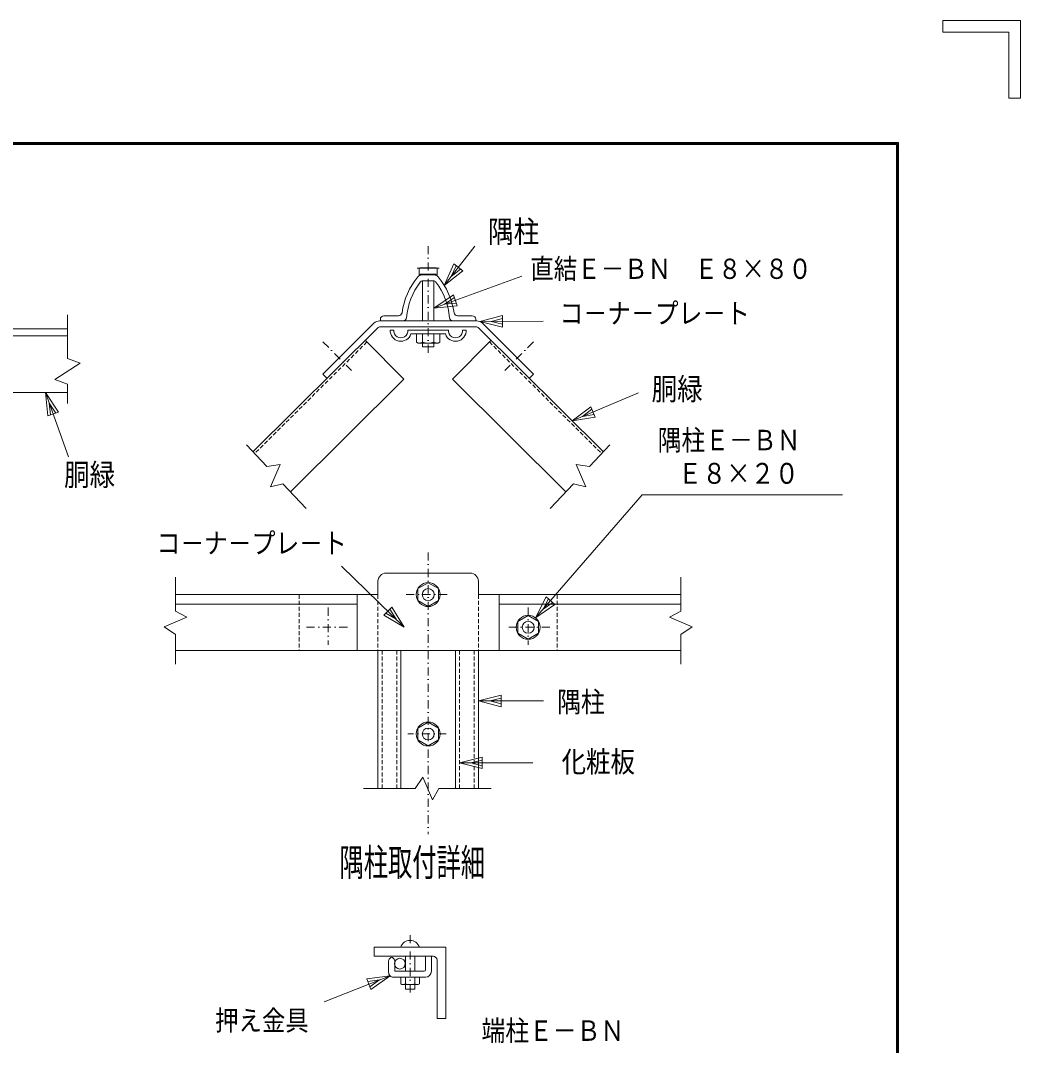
# Model space of a CAD drawing. Units: millimetres, scale not verified. Extents: x -4425 to 4425, y -3150 to 3150.
# Drawn here: x 2580 to 4425, y 1259 to 3150 of the extents above; entities that cross this region are included whole.
import ezdxf
from ezdxf.enums import TextEntityAlignment as Align

# ---------------------------------------------------------------- set-up
doc = ezdxf.new("R2010")
doc.units = ezdxf.units.MM
doc.header["$LTSCALE"] = 30
doc.linetypes.add('USER1', pattern=[1.01, 0.5, -0.25, 0.01, -0.25])
doc.linetypes.add('USER2', pattern=[0.375, 0.25, -0.125])
for name, color, linetype, lineweight in [('0-0_1', 4, 'Continuous', 18), ('0-1_2', 7, 'Continuous', 9), ('0-2_0', 1, 'Continuous', 18), ('0-5_WAKU', 7, 'Continuous', 9)]:
    doc.layers.add(name, color=color, linetype=linetype, lineweight=lineweight)
doc.styles.add('ＭＳ ゴシック', font='')
doc.styles.get('ＭＳ ゴシック').set_extended_font_data('MS Gothic')

# ---------------------------------------------------------------- blocks, each defined once
blk = doc.blocks.new('C8')
at = {"layer": '0-0_1'}
blk.add_line((230822, 178424.4), (235679.1, 180182.1), dxfattribs=at)
blk.add_lwpolyline([(232114, 178557), (230822, 178424.4), (231899.6, 179149.4)], close=True, dxfattribs=at)
blk.add_lwpolyline([(232060.4, 178705.1), (231414.4, 178638.8), (231953.2, 179001.3)], dxfattribs=at)
blk = doc.blocks.new('C9')
at = {"layer": '0-0_1'}
blk.add_line((231392.8, 179681.6), (233093.8, 181858.2), dxfattribs=at)
blk.add_lwpolyline([(232416.9, 180480.4), (231392.8, 179681.6), (231920.5, 180868.3)], close=True, dxfattribs=at)
blk.add_lwpolyline([(232292.8, 180577.4), (231780.8, 180178), (232044.6, 180771.4)], dxfattribs=at)
blk = doc.blocks.new('C10')
at = {"layer": '0-0_1'}
blk.add_line((233359.2, 177683.6), (236873, 177704.7), dxfattribs=at)
blk.add_lwpolyline([(234621.1, 177376.1), (233359.2, 177683.6), (234617.3, 178006.1)], close=True, dxfattribs=at)
blk.add_lwpolyline([(234620.1, 177533.6), (233989.2, 177687.4), (234618.2, 177848.6)], dxfattribs=at)
blk = doc.blocks.new('C11')
at = {"layer": '0-0_1'}
blk.add_line((238465.8, 172189.4), (242150, 173728.8), dxfattribs=at)
blk.add_lwpolyline([(239749.9, 172384.5), (238465.8, 172189.4), (239507, 172965.8)], close=True, dxfattribs=at)
blk.add_lwpolyline([(239689.1, 172529.9), (239047.1, 172432.3), (239567.7, 172820.5)], dxfattribs=at)
blk = doc.blocks.new('C12')
at = {"layer": '0-0_1'}
for points in [[(236450.4, 161276.2), (242349.2, 168081.3), (253437.2, 168081.3)], [(237394.7, 162125.2), (236863, 161752.3), (237156.7, 162331.5)]]:
    blk.add_lwpolyline(points, dxfattribs=at)
blk.add_lwpolyline([(237513.7, 162022), (236450.4, 161276.2), (237037.6, 162434.6)], close=True, dxfattribs=at)
blk = doc.blocks.new('C13')
at = {"layer": '0-0_1'}
blk.add_line((229178, 160769.5), (225698.9, 164149.4), dxfattribs=at)
blk.add_lwpolyline([(228493.7, 161873.4), (229178, 160769.5), (228054.8, 161421.5)], close=True, dxfattribs=at)
blk.add_lwpolyline([(228384, 161760.5), (228726.1, 161208.5), (228164.5, 161534.5)], dxfattribs=at)
blk = doc.blocks.new('C14')
at = {"layer": '0-0_1'}
blk.add_line((233280.9, 156679.3), (236880.9, 156679.3), dxfattribs=at)
blk.add_lwpolyline([(234540.9, 156364.3), (233280.9, 156679.3), (234540.9, 156994.3)], close=True, dxfattribs=at)
blk.add_lwpolyline([(234540.9, 156521.8), (233910.9, 156679.3), (234540.9, 156836.8)], dxfattribs=at)
blk = doc.blocks.new('C16')
at = {"layer": '0-0_1'}
blk.add_line((209320.4, 173749.6), (210594.1, 170196.7), dxfattribs=at)
blk.add_lwpolyline([(209449.1, 172457.2), (209320.4, 173749.6), (210042.1, 172669.8)], close=True, dxfattribs=at)
blk.add_lwpolyline([(209597.3, 172510.4), (209533, 173156.6), (209893.9, 172616.7)], dxfattribs=at)
blk = doc.blocks.new('C26')
at = {"layer": '0-0_1'}
blk.add_line((228392.7, 141471.4), (224744.8, 140026.5), dxfattribs=at)
blk.add_lwpolyline([(227105.3, 141300.3), (228392.7, 141471.4), (227337.3, 140714.6)], close=True, dxfattribs=at)
blk.add_lwpolyline([(227163.3, 141153.9), (227807, 141239.4), (227279.3, 140861)], dxfattribs=at)
blk = doc.blocks.new('C31')
at = {"layer": '0-0_1'}
blk.add_line((232236.2, 153251.4), (236286.2, 153251.4), dxfattribs=at)
blk.add_lwpolyline([(233496.2, 152936.4), (232236.2, 153251.4), (233496.2, 153566.4)], close=True, dxfattribs=at)
blk.add_lwpolyline([(233496.2, 153093.9), (232866.2, 153251.4), (233496.2, 153408.9)], dxfattribs=at)

msp = doc.modelspace()

# ---------------------------------------------------------------- linework, layer by layer
at = {"layer": '0-0_1', "linetype": 'USER1'}
for p, q in [((3332.26, 2733.97), (3332.26, 2529.04)), ((3138.21, 2557.08), (3190.72, 2504.26)), ((3526.31, 2557.08), (3473.81, 2504.26)), ((3332.26, 2168.62), (3332.26, 1649.05)), ((3367.05, 2090.88), (3290.13, 2090.88)), ((3147.79, 2066.96), (3147.79, 1998.21)), ((3516.73, 2066.96), (3516.73, 1998.21)), ((3183.18, 2030.57), (3106.04, 2030.57)), ((3481.35, 2030.57), (3558.49, 2030.57)), ((3365.76, 1833.75), (3294.67, 1833.75)), ((3298.79, 1462.8), (3298.79, 1351.52))]:
    msp.add_line(p, q, dxfattribs=at)
at = {"layer": '0-0_1', "color": 7, "lineweight": 9}
for p, q in [((3311.75, 2692.96), (3352.78, 2692.96)), ((3317.56, 2681.94), (3346.96, 2681.94)), ((3343.39, 2680.72), (3320.65, 2680.72)), ((3321.62, 2669.73), (3321.62, 2595.92)), ((3341.6, 2669.73), (3322.44, 2669.73)), ((3342.9, 2669.73), (3342.9, 2595.92)), ((3242.77, 2595.92), (3421.76, 2595.92)), ((3244.08, 2602.24), (3244.08, 2595.92)), ((3244.08, 2599.06), (3244.08, 2595.92)), ((3286.21, 2595.92), (3244.08, 2595.92)), ((3277.78, 2605.35), (3250.37, 2605.35)), ((3377.83, 2595.92), (3419.95, 2595.92)), ((3386.26, 2605.35), (3413.67, 2605.35)), ((3419.95, 2599.06), (3419.95, 2595.92)), ((2666.91, 2580.93), (2260.34, 2580.93)), ((3238.94, 2582.72), (3009.14, 2354.31)), ((3244.22, 2584.9), (3420.3, 2584.9)), ((3268.87, 2579.02), (3262.23, 2579.02)), ((3369.67, 2579.02), (3294.86, 2579.02)), ((3363.98, 2571.67), (3300.54, 2571.67)), ((3395.66, 2579.02), (3402.29, 2579.02)), ((3425.59, 2582.72), (3655.39, 2354.31)), ((2666.91, 2568.53), (2260.34, 2568.53)), ((3216.15, 2560.07), (3287.24, 2488.55)), ((3321.62, 2554.65), (3321.62, 2548.07)), ((3448.38, 2560.07), (3377.29, 2488.55)), ((3287.24, 2488.55), (3078.22, 2280.79)), ((3377.29, 2488.55), (3586.3, 2280.79)), ((1888.42, 2463.66), (2666.91, 2463.66)), ((3409.86, 2130.58), (3254.66, 2130.58)), ((3239.66, 2115.58), (3239.66, 2090.88)), ((3424.86, 2115.58), (3424.86, 2090.88)), ((3239.66, 2090.88), (2866.31, 2090.88)), ((3201.44, 2090.88), (3201.44, 1987.96)), ((3798.21, 2090.88), (3424.86, 2090.88)), ((3463.08, 2090.88), (3463.08, 1987.96)), ((3201.45, 2073.23), (2866.31, 2073.23)), ((3798.21, 2073.23), (3463.08, 2073.23)), ((3798.21, 1987.96), (2866.31, 1987.96)), ((3239.66, 1987.96), (3239.66, 1733.04)), ((3281.99, 1987.96), (3281.99, 1733.04)), ((3382.54, 1987.96), (3382.54, 1733.04)), ((3424.86, 1987.96), (3424.86, 1733.04)), ((3313.2, 1822.74), (3313.2, 1844.75)), ((3351.33, 1844.75), (3351.33, 1822.74)), ((3332.26, 1811.73), (3313.2, 1822.74)), ((3351.33, 1822.74), (3332.26, 1811.73)), ((3365.12, 1440.25), (3232.46, 1440.25)), ((3232.46, 1440.25), (3232.46, 1423.86)), ((3365.12, 1440.25), (3365.12, 1309.04)), ((3341.22, 1423.86), (3232.46, 1423.86)), ((3260.28, 1418.06), (3262.54, 1420.88)), ((3269.48, 1418.06), (3267.22, 1420.88)), ((3290.18, 1423.86), (3290.18, 1396.26)), ((3307.4, 1423.86), (3307.4, 1396.26)), ((3327.11, 1423.86), (3327.11, 1398.5)), ((3338.29, 1423.86), (3338.29, 1396.26)), ((3259.29, 1415.25), (3259.29, 1394.08)), ((3270.47, 1415.25), (3270.47, 1397.76)), ((3348.72, 1416.36), (3348.72, 1309.04)), ((3327.11, 1385.08), (3268.29, 1385.08)), ((3324.87, 1396.26), (3271.97, 1396.26)), ((3290.18, 1371.31), (3290.18, 1363.27)), ((3307.4, 1363.27), (3290.18, 1363.27)), ((3307.4, 1371.31), (3307.4, 1363.27)), ((3348.72, 1309.04), (3365.12, 1309.04))]:
    msp.add_line(p, q, dxfattribs=at)
at = {"layer": '0-0_1'}
for p, q in [((2666.91, 2606.86), (2666.91, 2526.41)), ((2690.5, 2517.83), (2643.33, 2487.82)), ((2690.5, 2517.83), (2666.91, 2526.41)), ((2666.91, 2479.23), (2643.33, 2487.82)), ((2666.91, 2479.23), (2666.91, 2443.27)), ((3034.72, 2327.09), (2997.19, 2367.02)), ((3629.81, 2327.09), (3667.33, 2367.02)), ((3107.44, 2249.7), (3064.46, 2295.44)), ((3557.08, 2249.7), (3600.07, 2295.44)), ((2866.31, 2123.29), (2866.31, 2060.52)), ((3798.21, 2123.29), (3798.21, 2060.52)), ((2866.31, 2017.09), (2866.31, 1962.29)), ((3798.21, 2017.09), (3798.21, 1962.29)), ((3308.23, 1733.04), (3213.23, 1733.04)), ((3448.17, 1733.04), (3351.66, 1733.04))]:
    msp.add_line(p, q, dxfattribs=at)
at = {"layer": '0-0_1', "color": 7, "linetype": 'USER2', "lineweight": 9}
for p, q in [((3219.26, 2556.94), (3012.16, 2351.09)), ((3445.27, 2556.94), (3652.37, 2351.09)), ((3094.14, 2090.88), (3094.14, 1987.96)), ((3239.66, 2090.88), (3239.66, 1987.96)), ((3424.86, 2090.88), (3424.86, 1987.96)), ((3570.38, 2090.88), (3570.38, 1987.96)), ((3247.16, 1987.96), (3247.16, 1733.04)), ((3274.49, 1987.96), (3274.49, 1733.04)), ((3390.04, 1987.96), (3390.04, 1733.04)), ((3417.36, 1987.96), (3417.36, 1733.04))]:
    msp.add_line(p, q, dxfattribs=at)
at = {"layer": '0-0_1', "color": 7, "lineweight": 9}
for points in [[(3232.2, 2591.56), (3137.87, 2497.81), (3145.64, 2489.99)], [(3432.33, 2591.56), (3526.65, 2497.81), (3518.88, 2489.99)], [(3342.9, 2554.65), (3342.9, 2548.07), (3321.62, 2548.07)], [(3313.2, 1844.75), (3332.26, 1855.76), (3351.33, 1844.75)]]:
    msp.add_lwpolyline(points, dxfattribs=at)
at = {"layer": '0-0_1'}
for points in [[(3034.72, 2327.09), (3059.55, 2331.03), (3041.67, 2289.57), (3064.46, 2295.44)], [(3629.81, 2327.09), (3604.97, 2331.03), (3622.85, 2289.57), (3600.07, 2295.44)], [(2866.31, 2017.09), (2845.52, 2031.22), (2886.94, 2049.19), (2866.31, 2060.52)], [(3798.21, 2017.09), (3819.01, 2031.22), (3777.59, 2049.19), (3798.21, 2060.52)], [(3308.23, 1733.04), (3322.36, 1753.84), (3340.33, 1712.42), (3351.66, 1733.04)]]:
    msp.add_lwpolyline(points, dxfattribs=at)
at = {"layer": '0-0_1', "color": 7, "lineweight": 9}
for centre, radius in [((3332.26, 2090.88), 22.12), ((3516.73, 2030.57), 22.12), ((3332.26, 1833.75), 22.12), ((3280.13, 1410.06), 9.86)]:
    msp.add_circle(centre, radius, dxfattribs=at)
for centre, radius, start, end in [((3416.54, 2591.97), 133.87, 140.40042, 171.93755), ((3416.54, 2591.97), 124.45, 142.78125, 175.50951), ((3320.65, 2671.3), 9.42, 90, 140.40146), ((3322.44, 2663.44), 6.28, 90, 142.78093), ((3341.6, 2663.44), 6.28, 37.21899, 90), ((3343.39, 2671.3), 9.42, 39.60024, 90), ((3247.5, 2591.97), 124.45, 4.49043, 37.2188), ((3247.5, 2591.97), 133.87, 8.06238, 39.59976), ((3277.78, 2611.63), 6.28, 270, 351.93957), ((3386.26, 2611.63), 6.28, 188.0658, 270), ((3242.77, 2580.92), 15, 90, 134.82561), ((3250.37, 2599.06), 6.28, 90, 179.99992), ((3286.21, 2602.2), 6.28, 270, 355.51065), ((3377.83, 2602.2), 6.28, 184.4939, 270), ((3413.67, 2599.06), 6.28, 0, 90), ((3421.75, 2580.92), 15, 45.1706, 90), ((3244.22, 2577.4), 7.5, 90, 134.82684), ((3281.86, 2577.81), 19.67, 176.47691, 341.79785), ((3281.86, 2577.81), 13.05, 174.68706, 5.31287), ((3382.67, 2577.81), 19.67, 198.20222, 3.5231), ((3382.67, 2577.81), 13.05, 174.68724, 5.31268), ((3420.3, 2577.4), 7.5, 45.16812, 90), ((3254.66, 2115.58), 15, 90, 179.99992), ((3409.86, 2115.58), 15, 0, 90), ((3264.88, 1419), 3, 38.70622, 141.29918), ((3341.22, 1416.36), 7.5, 0, 90), ((3263.79, 1415.25), 4.5, 141.30189, 179.99992), ((3265.97, 1415.25), 4.5, 0, 38.69803), ((3268.29, 1394.08), 9, 179.99992, 270), ((3271.97, 1397.76), 1.5, 179.99992, 270), ((3324.87, 1398.5), 2.24, 270, 0), ((3327.11, 1396.26), 11.18, 270, 0)]:
    msp.add_arc(centre, radius, start, end, dxfattribs=at)
at = {"layer": '0-1_2'}
for p, q in [((3317.79, 2694), (3315.54, 2692.7)), ((3315.54, 2680.57), (3315.54, 2692.7)), ((3349.1, 2680.57), (3349.1, 2692.7)), ((3315.54, 2680.57), (3349.1, 2680.57)), ((3310.99, 2571.67), (3353.54, 2571.67)), ((3310.99, 2571.67), (3310.99, 2556.29)), ((3321.62, 2571.67), (3321.62, 2556.29)), ((3342.9, 2571.67), (3342.9, 2556.29)), ((3353.54, 2571.67), (3353.54, 2556.29)), ((3313.84, 2554.65), (3310.99, 2556.29)), ((3281.57, 1385.08), (3316.01, 1385.08)), ((3281.57, 1385.08), (3281.57, 1372.64)), ((3290.18, 1385.08), (3290.18, 1372.64)), ((3307.4, 1385.08), (3307.4, 1372.64)), ((3316.01, 1385.08), (3316.01, 1372.64)), ((3283.88, 1371.31), (3281.57, 1372.64))]:
    msp.add_line(p, q, dxfattribs=at)
for points in [[(3317.79, 2694), (3346.85, 2694), (3349.1, 2692.7)], [(3313.84, 2554.65), (3350.69, 2554.65), (3353.54, 2556.29)], [(3283.88, 1371.31), (3313.7, 1371.31), (3316.01, 1372.64)]]:
    msp.add_lwpolyline(points, dxfattribs=at)
for points in [[(3351.33, 2101.89), (3332.26, 2112.89), (3313.2, 2101.89), (3313.2, 2079.87), (3332.26, 2068.86), (3351.33, 2079.87)], [(3497.66, 2041.58), (3516.73, 2052.59), (3535.8, 2041.58), (3535.8, 2019.56), (3516.73, 2008.55), (3497.66, 2019.56)]]:
    msp.add_lwpolyline(points, close=True, dxfattribs=at)
for centre in [(3332.26, 2090.88), (3516.73, 2030.57), (3332.26, 1833.75)]:
    msp.add_circle(centre, 11.01, dxfattribs=at)
for centre, radius, start, end in [((3313.84, 2573.88), 19.23, 270, 293.88388), ((3332.26, 2589.83), 35.18, 252.40219, 287.59952), ((3350.69, 2573.88), 19.23, 246.11925, 270), ((3298.79, 1435.06), 17.98, 16.78627, 163.21365), ((3283.88, 1386.87), 15.56, 270, 293.88482), ((3298.79, 1399.78), 28.47, 252.40152, 287.59942), ((3313.7, 1386.87), 15.56, 246.11746, 270)]:
    msp.add_arc(centre, radius, start, end, dxfattribs=at)
at = {"layer": '0-5_WAKU'}
for p, q in [((4281.58, 3150), (4424.83, 3150)), ((4403.35, 3006.75), (4403.35, 3128.52)), ((-4048.17, 2923), (4197.83, 2923))]:
    msp.add_line(p, q, dxfattribs=at)
for points in [[(4403.35, 3128.52), (4281.58, 3128.52), (4281.58, 3150)], [(4424.83, 3150), (4424.83, 3006.75), (4403.35, 3006.75)], [(4197.83, 2923), (4197.83, -2923), (-4048.17, -2923)], [(4195.83, 2921), (4195.83, -2921), (-4046.17, -2921)], [(-4046.17, -2921), (-4046.17, 2921), (4195.83, 2921)]]:
    msp.add_lwpolyline(points, dxfattribs=at)
msp.add_lwpolyline([(-4050.17, 2925), (4199.83, 2925), (4199.83, -2925), (-4050.17, -2925)], close=True, dxfattribs=at)

# ---------------------------------------------------------------- block references
at = {"layer": '0-2_0', "xscale": 0.03333333, "yscale": 0.03333333}
for name in ['C9', 'C8', 'C10', 'C16', 'C11', 'C12', 'C13', 'C14', 'C31', 'C26']:
    msp.add_blockref(name, (-4351.17, -3328), dxfattribs=at)

# ---------------------------------------------------------------- texts
at = {"layer": '0-0_1', "style": 'ＭＳ ゴシック'}
for s, height, width, p in [('隅柱', 40.69, 0.85, (3442.7, 2727.98)), ('直結Ｅ－ＢＮ\u3000Ｅ８×８０', 37.32, 0.85, (3520.73, 2662.11)), ('コ－ナ－プレ－ト', 37.83, 0.85, (3574.76, 2579.61)), ('胴緑', 40.69, 0.85, (3744.42, 2437.7)), ('隅柱Ｅ－ＢＮ', 37.83, 0.85, (3755.67, 2345.65)), ('胴緑', 40.69, 0.85, (2660.61, 2279.53)), ('\u3000Ｅ８×２０', 38.49, 0.85, (3748.44, 2283.8)), ('コ－ナ－プレ－ト', 37.83, 0.85, (2831.23, 2155.58)), ('隅柱', 37.88, 0.85, (3570.08, 1862.59)), ('化粧板', 38.93, 0.85, (3578.32, 1751.32)), ('隅柱取付詳細', 50.44, 0.65, (3168.76, 1556.54)), ('押え金具', 37.26, 0.85, (2939.26, 1275.51)), ('端柱Ｅ－ＢＮ', 37.83, 0.85, (3430.7, 1256.28))]:
    msp.add_text(s, height=height, dxfattribs=dict(at, width=width)).set_placement(p, align=Align.BOTTOM_LEFT)

doc.saveas('drawing.dxf')
